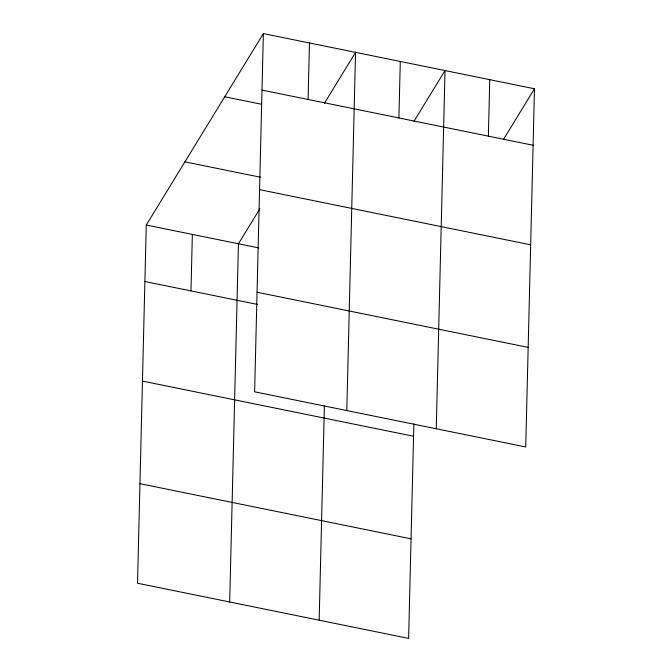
<?xml version="1.0" encoding="UTF-8"?>
<svg xmlns="http://www.w3.org/2000/svg" width="672" height="672" viewBox="0 0 672 672"><rect width="100%" height="100%" fill="white"/><g stroke="black" fill="none" stroke-linecap="round" stroke-linejoin="round"><path stroke-width="1.01" d="M263.374 33.6L254.621 391.801L525.731 446.964L534.484 88.763L263.374 33.6L146.269 225.036L137.516 583.237L408.626 638.4L413.868 423.805M190.974 290.9L192.352 234.41M229.69 601.994L238.442 243.785L259.913 208.69M308.087 99.464L309.464 42.974M319.158 620.197L324.4 405.602M346.802 410.558L355.555 52.357L324.425 103.244M398.908 117.944L400.285 61.454M436.262 428.761L445.024 70.56L413.893 121.447M488.376 136.147L489.754 79.657M503.353 139.65L534.484 88.763M261.996 90.09L533.106 145.253M224.734 96.776L261.601 104.278M184.909 161.86L260.702 177.282M259.56 189.655L530.67 244.818M146.269 225.036L258.779 247.926M257.057 292.236L528.167 347.399M144.883 281.526L257.401 304.416M142.456 381.091L413.566 436.254M139.944 483.672L411.054 538.835"/></g></svg>
